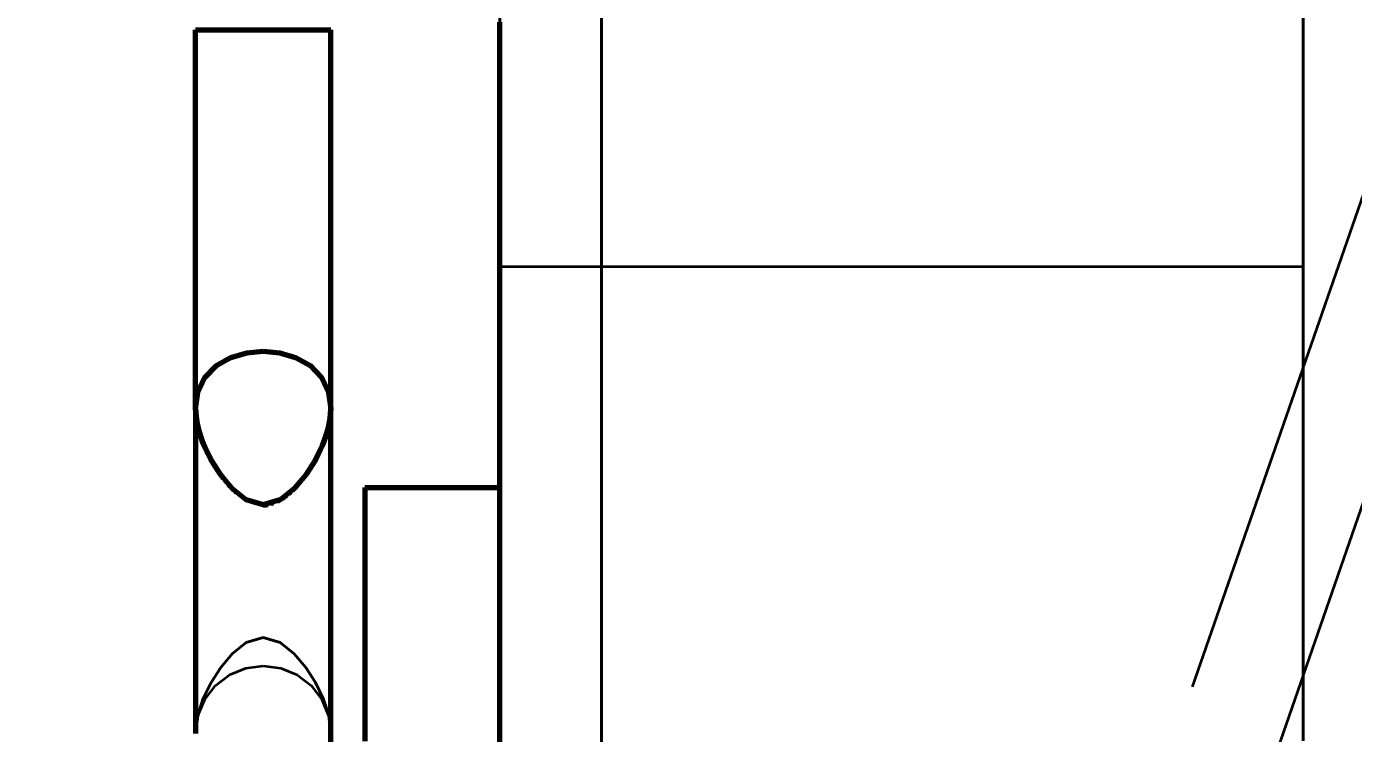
# Model space of a CAD drawing. Header units: millimetres. Extents: x 0 to 2208, y 0 to 420.
# Drawn here: x 66.484 to 70.408, y 160.038 to 162.128 of the extents above; entities that cross this region are included whole.
import ezdxf

# ---------------------------------------------------------------- set-up
doc = ezdxf.new("R2010")
doc.units = ezdxf.units.MM
doc.linetypes.add('IRAM-E-TRAZOS', pattern=[5, 4, -1])
for name, color, linetype, lineweight in [('01-VISIBLE', 7, 'CONTINUOUS', 70), ('02-OCULTA', 4, 'IRAM-E-TRAZOS', 35), ('04-COTA', 3, 'CONTINUOUS', 18)]:
    doc.layers.add(name, color=color, linetype=linetype, lineweight=lineweight)
doc.styles.add('ISO3098', font='isocpeur.ttf')
doc.dimstyles.new('FLAMA-IRAM', dxfattribs={"dimtxt": 3.5, "dimasz": 3.5, "dimexe": 2, "dimexo": 1.5, "dimgap": 1, "dimtad": 1, "dimdec": 1, "dimtxsty": 'ISO3098', "dimblk": 'IRAM_FLECHA', "dimblk1": 'IRAM_FLECHA', "dimblk2": 'IRAM_FLECHA', "dimcen": 2.5, "dimclrd": 256, "dimclre": 256, "dimclrt": 256, "dimazin": 3, "dimtfac": 1, "dimtmove": 0, "dimatfit": 3, "dimlwd": 18, "dimlwe": 18})

# ---------------------------------------------------------------- blocks, each defined once
blk = doc.blocks.new('IRAM_FLECHA')
blk.add_solid([(0, 0), (-1, 0.125), (-1, -0.125)])

msp = doc.modelspace()

# ---------------------------------------------------------------- linework, layer by layer
at = {"layer": '01-VISIBLE'}
for p, q in [((66.9841, 160.9984), (66.9841, 162.1184)), ((67.3841, 160.9984), (67.3841, 162.1184)), ((67.4841, 160.7659), (67.8841, 160.7659)), ((67.3841, 159.7116), (67.3841, 160.0384))]:
    msp.add_line(p, q, dxfattribs=at)
for points in [[(66.9841, 162.1184), (67.0341, 162.1184), (67.0841, 162.1184), (67.1341, 162.1184), (67.1841, 162.1184), (67.2341, 162.1184), (67.2841, 162.1184), (67.3341, 162.1184), (67.3841, 162.1184)], [(67.8841, 159.9659), (67.8841, 160.0409), (67.8841, 160.1159), (67.8841, 160.1909), (67.8841, 160.2659), (67.8841, 160.3409), (67.8841, 160.4159), (67.8841, 160.4909), (67.8841, 160.5659), (67.8841, 160.6409), (67.8841, 160.7159), (67.8841, 160.7909), (67.8841, 160.8659), (67.8841, 160.9409), (67.8841, 161.0159), (67.8841, 161.0909), (67.8841, 161.1659), (67.8841, 161.2409), (67.8841, 161.3159), (67.8841, 161.3909), (67.8841, 161.4659), (67.8841, 161.5409), (67.8841, 161.6159), (67.8841, 161.6909), (67.8841, 161.7659), (67.8841, 161.8409), (67.8841, 161.9159), (67.8841, 161.9909), (67.8841, 162.0659), (67.8841, 162.1409)], [(66.9841, 160.9984), (66.9906, 161.0469), (67.0117, 161.0909), (67.0457, 161.126), (67.0883, 161.1501), (67.1353, 161.1639), (67.1841, 161.1684)], [(67.1841, 161.1684), (67.2328, 161.1639), (67.2798, 161.1501), (67.3224, 161.126), (67.3564, 161.0909), (67.3775, 161.0469), (67.3841, 160.9984)], [(67.3841, 160.9984), (67.3778, 160.9459), (67.3616, 160.8954), (67.3385, 160.8477), (67.3097, 160.8031), (67.2755, 160.7627), (67.2343, 160.7295), (67.1841, 160.7144), (67.1339, 160.7295), (67.0926, 160.7627), (67.0584, 160.8031), (67.0296, 160.8477), (67.0065, 160.8954), (66.9903, 160.9459), (66.9841, 160.9984)], [(66.9841, 160.9984), (66.9853, 160.9755), (66.9888, 160.9528), (66.9943, 160.9305), (67.0014, 160.9086), (67.0099, 160.8873), (67.0196, 160.8665)], [(66.9841, 160.9984), (66.9841, 160.9479), (66.9841, 160.8974), (66.9841, 160.8469), (66.9841, 160.7963), (66.9841, 160.7458), (66.9841, 160.6953), (66.9841, 160.6448), (66.9841, 160.5942), (66.9841, 160.5437), (66.9841, 160.4932), (66.9841, 160.4426), (66.9841, 160.3921), (66.9841, 160.3416), (66.9841, 160.2911), (66.9841, 160.2405), (66.9841, 160.19), (66.9841, 160.1395), (66.9841, 160.089), (66.9841, 160.0384)], [(67.3343, 160.8404), (67.3477, 160.8649), (67.3595, 160.8902), (67.3694, 160.9163), (67.3772, 160.9431), (67.3822, 160.9706), (67.3841, 160.9984)], [(67.3841, 160.0384), (67.3841, 160.089), (67.3841, 160.1395), (67.3841, 160.19), (67.3841, 160.2405), (67.3841, 160.2911), (67.3841, 160.3416), (67.3841, 160.3921), (67.3841, 160.4426), (67.3841, 160.4932), (67.3841, 160.5437), (67.3841, 160.5942), (67.3841, 160.6448), (67.3841, 160.6953), (67.3841, 160.7458), (67.3841, 160.7963), (67.3841, 160.8469), (67.3841, 160.8974), (67.3841, 160.9479), (67.3841, 160.9984)], [(67.3841, 160.0384), (67.3841, 160.089), (67.3841, 160.1395), (67.3841, 160.19), (67.3841, 160.2405), (67.3841, 160.2911), (67.3841, 160.3416), (67.3841, 160.3921), (67.3841, 160.4426), (67.3841, 160.4932), (67.3841, 160.5437), (67.3841, 160.5942), (67.3841, 160.6448), (67.3841, 160.6953), (67.3841, 160.7458), (67.3841, 160.7963), (67.3841, 160.8469), (67.3841, 160.8974), (67.3841, 160.9479), (67.3841, 160.9984)], [(67.0199, 160.8659), (67.0199, 160.8659), (67.0199, 160.8659), (67.0199, 160.8659), (67.0199, 160.8659), (67.0199, 160.8659), (67.0199, 160.8659)], [(67.0262, 160.8539), (67.0269, 160.8526), (67.0276, 160.8514), (67.0283, 160.8501), (67.029, 160.8489), (67.0297, 160.8476), (67.0304, 160.8464)], [(67.0307, 160.8458), (67.0307, 160.8458), (67.0307, 160.8458), (67.0307, 160.8458), (67.0307, 160.8458), (67.0307, 160.8458), (67.0307, 160.8458)], [(67.0387, 160.8323), (67.0402, 160.83), (67.0416, 160.8277), (67.043, 160.8254), (67.0445, 160.8232), (67.046, 160.8209), (67.0475, 160.8187)], [(67.0479, 160.8181), (67.0482, 160.8175), (67.0486, 160.817), (67.049, 160.8164), (67.0494, 160.8159), (67.0497, 160.8153), (67.0501, 160.8148)], [(67.3319, 160.8364), (67.3319, 160.8364), (67.3319, 160.8364), (67.3319, 160.8364), (67.3319, 160.8364), (67.3319, 160.8364), (67.3319, 160.8364)], [(67.0583, 160.8032), (67.0597, 160.8014), (67.061, 160.7996), (67.0623, 160.7978), (67.0637, 160.796), (67.0651, 160.7942), (67.0665, 160.7925)], [(67.0722, 160.7853), (67.0725, 160.785), (67.0728, 160.7846), (67.0731, 160.7842), (67.0734, 160.7839), (67.0737, 160.7835), (67.074, 160.7832)], [(67.081, 160.7751), (67.0818, 160.7741), (67.0827, 160.7731), (67.0836, 160.7722), (67.0845, 160.7712), (67.0854, 160.7703), (67.0862, 160.7693)], [(67.0949, 160.7604), (67.0949, 160.7604), (67.0949, 160.7604), (67.0949, 160.7604), (67.0949, 160.7604), (67.0949, 160.7604), (67.0949, 160.7604)], [(67.095, 160.7603), (67.095, 160.7603), (67.095, 160.7603), (67.095, 160.7603), (67.095, 160.7603), (67.095, 160.7603), (67.095, 160.7603)], [(67.0951, 160.7602), (67.0951, 160.7601), (67.0952, 160.7601), (67.0952, 160.7601), (67.0953, 160.76), (67.0953, 160.76), (67.0954, 160.7599)], [(67.0957, 160.7596), (67.096, 160.7593), (67.0964, 160.7589), (67.0967, 160.7586), (67.097, 160.7583), (67.0974, 160.758), (67.0977, 160.7576)], [(67.1019, 160.7537), (67.1023, 160.7533), (67.1027, 160.753), (67.103, 160.7527), (67.1034, 160.7523), (67.1038, 160.752), (67.1041, 160.7517)], [(67.2381, 160.7318), (67.2395, 160.7327), (67.2408, 160.7336), (67.2421, 160.7345), (67.2435, 160.7354), (67.2448, 160.7363), (67.2461, 160.7372)], [(67.2481, 160.7387), (67.2488, 160.7392), (67.2496, 160.7398), (67.2504, 160.7404), (67.2511, 160.741), (67.2519, 160.7416), (67.2526, 160.7421)], [(67.2591, 160.7474), (67.2595, 160.7477), (67.2599, 160.7481), (67.2603, 160.7484), (67.2607, 160.7488), (67.2611, 160.7491), (67.2615, 160.7495)], [(67.2622, 160.7501), (67.2628, 160.7506), (67.2634, 160.7511), (67.264, 160.7517), (67.2646, 160.7522), (67.2651, 160.7527), (67.2657, 160.7532)], [(67.27, 160.7573), (67.2708, 160.758), (67.2715, 160.7587), (67.2723, 160.7594), (67.273, 160.7602), (67.2738, 160.7609), (67.2745, 160.7616)], [(67.2796, 160.7669), (67.2803, 160.7677), (67.2811, 160.7684), (67.2818, 160.7692), (67.2825, 160.77), (67.2832, 160.7707), (67.2839, 160.7715)], [(67.4841, 160.7659), (67.4841, 160.7159), (67.4841, 160.6659), (67.4841, 160.6159), (67.4841, 160.5659), (67.4841, 160.5159), (67.4841, 160.4659), (67.4841, 160.4159), (67.4841, 160.3659), (67.4841, 160.3159), (67.4841, 160.2659), (67.4841, 160.2159), (67.4841, 160.1659), (67.4841, 160.1159), (67.4841, 160.0659), (67.4841, 160.0159)], [(67.1707, 160.7155), (67.1707, 160.7155), (67.1707, 160.7155), (67.1707, 160.7155), (67.1707, 160.7155), (67.1707, 160.7155), (67.1707, 160.7155)], [(67.1708, 160.7155), (67.1708, 160.7155), (67.1708, 160.7155), (67.1708, 160.7155), (67.1708, 160.7155), (67.1708, 160.7155), (67.1708, 160.7155)], [(67.1709, 160.7154), (67.1709, 160.7154), (67.1709, 160.7154), (67.1709, 160.7154), (67.1709, 160.7154), (67.1709, 160.7154), (67.1709, 160.7154)], [(67.171, 160.7154), (67.171, 160.7154), (67.171, 160.7154), (67.171, 160.7154), (67.171, 160.7154), (67.171, 160.7154), (67.171, 160.7154)], [(67.1712, 160.7154), (67.1712, 160.7154), (67.1712, 160.7154), (67.1712, 160.7154), (67.1712, 160.7154), (67.1712, 160.7154), (67.1712, 160.7154)], [(67.1713, 160.7154), (67.1713, 160.7154), (67.1713, 160.7154), (67.1713, 160.7154), (67.1713, 160.7154), (67.1713, 160.7154), (67.1713, 160.7154)], [(67.1714, 160.7154), (67.1714, 160.7154), (67.1714, 160.7154), (67.1714, 160.7154), (67.1714, 160.7154), (67.1714, 160.7154), (67.1714, 160.7154)], [(67.1715, 160.7154), (67.1715, 160.7154), (67.1715, 160.7154), (67.1715, 160.7154), (67.1715, 160.7154), (67.1715, 160.7154), (67.1715, 160.7154)], [(67.1716, 160.7154), (67.1716, 160.7154), (67.1716, 160.7154), (67.1716, 160.7154), (67.1716, 160.7154), (67.1716, 160.7154), (67.1716, 160.7154)], [(67.1717, 160.7153), (67.1717, 160.7153), (67.1717, 160.7153), (67.1717, 160.7153), (67.1717, 160.7153), (67.1717, 160.7153), (67.1717, 160.7153)], [(67.1842, 160.7144), (67.1842, 160.7144), (67.1843, 160.7144), (67.1843, 160.7144), (67.1844, 160.7144), (67.1844, 160.7144), (67.1845, 160.7144)], [(67.1845, 160.7144), (67.1853, 160.7144), (67.1862, 160.7144), (67.187, 160.7144), (67.1879, 160.7145), (67.1887, 160.7145), (67.1895, 160.7146)], [(67.1898, 160.7146), (67.1912, 160.7147), (67.1927, 160.7148), (67.1941, 160.715), (67.1955, 160.7152), (67.1969, 160.7154), (67.1984, 160.7156)], [(67.2066, 160.7175), (67.2066, 160.7175), (67.2066, 160.7175), (67.2066, 160.7175), (67.2066, 160.7175), (67.2066, 160.7175), (67.2066, 160.7175)], [(67.2067, 160.7175), (67.2067, 160.7175), (67.2067, 160.7175), (67.2067, 160.7175), (67.2067, 160.7175), (67.2067, 160.7175), (67.2067, 160.7175)], [(67.2069, 160.7176), (67.2069, 160.7176), (67.2069, 160.7176), (67.2069, 160.7176), (67.2069, 160.7176), (67.2069, 160.7176), (67.2069, 160.7176)], [(67.207, 160.7176), (67.207, 160.7176), (67.207, 160.7176), (67.207, 160.7176), (67.207, 160.7176), (67.207, 160.7176), (67.207, 160.7176)], [(67.2071, 160.7176), (67.2071, 160.7176), (67.2071, 160.7176), (67.2071, 160.7176), (67.2071, 160.7176), (67.2071, 160.7176), (67.2071, 160.7176)], [(67.2073, 160.7177), (67.2073, 160.7177), (67.2073, 160.7177), (67.2073, 160.7177), (67.2073, 160.7177), (67.2073, 160.7177), (67.2073, 160.7177)], [(67.2074, 160.7177), (67.2074, 160.7177), (67.2074, 160.7177), (67.2074, 160.7177), (67.2074, 160.7177), (67.2074, 160.7177), (67.2074, 160.7177)], [(67.2075, 160.7178), (67.2075, 160.7178), (67.2075, 160.7178), (67.2075, 160.7178), (67.2075, 160.7178), (67.2075, 160.7178), (67.2075, 160.7178)], [(67.2077, 160.7178), (67.2077, 160.7178), (67.2077, 160.7178), (67.2077, 160.7178), (67.2077, 160.7178), (67.2077, 160.7178), (67.2077, 160.7178)], [(67.2078, 160.7178), (67.2078, 160.7178), (67.2078, 160.7178), (67.2078, 160.7178), (67.2078, 160.7178), (67.2078, 160.7178), (67.2078, 160.7178)], [(67.2079, 160.7179), (67.2079, 160.7179), (67.2079, 160.7179), (67.2079, 160.7179), (67.2079, 160.7179), (67.2079, 160.7179), (67.2079, 160.7179)], [(67.2081, 160.7179), (67.2081, 160.7179), (67.2081, 160.7179), (67.2081, 160.7179), (67.2081, 160.7179), (67.2081, 160.7179), (67.2081, 160.7179)], [(67.2082, 160.7179), (67.2082, 160.7179), (67.2082, 160.7179), (67.2082, 160.7179), (67.2082, 160.7179), (67.2082, 160.7179), (67.2082, 160.7179)], [(67.2083, 160.718), (67.2083, 160.718), (67.2083, 160.718), (67.2083, 160.718), (67.2083, 160.718), (67.2083, 160.718), (67.2083, 160.718)], [(67.2085, 160.718), (67.2085, 160.718), (67.2085, 160.718), (67.2085, 160.718), (67.2085, 160.718), (67.2085, 160.718), (67.2085, 160.718)], [(67.2086, 160.7181), (67.2086, 160.7181), (67.2086, 160.7181), (67.2086, 160.7181), (67.2086, 160.7181), (67.2086, 160.7181), (67.2086, 160.7181)], [(67.2087, 160.7181), (67.2087, 160.7181), (67.2087, 160.7181), (67.2087, 160.7181), (67.2087, 160.7181), (67.2087, 160.7181), (67.2087, 160.7181)], [(67.2089, 160.7181), (67.2089, 160.7181), (67.2089, 160.7181), (67.2089, 160.7181), (67.2089, 160.7181), (67.2089, 160.7181), (67.2089, 160.7181)], [(67.209, 160.7182), (67.209, 160.7182), (67.209, 160.7182), (67.209, 160.7182), (67.209, 160.7182), (67.209, 160.7182), (67.209, 160.7182)], [(67.2091, 160.7182), (67.2092, 160.7182), (67.2092, 160.7183), (67.2093, 160.7183), (67.2093, 160.7183), (67.2094, 160.7183), (67.2094, 160.7183)], [(67.2272, 160.7256), (67.2272, 160.7256), (67.2272, 160.7256), (67.2272, 160.7256), (67.2272, 160.7256), (67.2272, 160.7256), (67.2272, 160.7256)], [(67.2273, 160.7257), (67.2273, 160.7257), (67.2273, 160.7257), (67.2273, 160.7257), (67.2273, 160.7257), (67.2273, 160.7257), (67.2273, 160.7257)], [(67.2274, 160.7257), (67.2274, 160.7257), (67.2274, 160.7257), (67.2274, 160.7257), (67.2274, 160.7257), (67.2274, 160.7257), (67.2274, 160.7257)], [(67.2275, 160.7258), (67.2275, 160.7258), (67.2275, 160.7258), (67.2275, 160.7258), (67.2275, 160.7258), (67.2275, 160.7258), (67.2275, 160.7258)], [(67.2277, 160.7258), (67.2277, 160.7258), (67.2277, 160.7258), (67.2277, 160.7258), (67.2277, 160.7258), (67.2277, 160.7258), (67.2277, 160.7258)], [(67.2278, 160.7259), (67.2278, 160.7259), (67.2278, 160.7259), (67.2278, 160.7259), (67.2278, 160.7259), (67.2278, 160.7259), (67.2278, 160.7259)], [(67.2279, 160.726), (67.2279, 160.726), (67.2279, 160.726), (67.2279, 160.726), (67.2279, 160.726), (67.2279, 160.726), (67.2279, 160.726)], [(67.228, 160.726), (67.228, 160.726), (67.228, 160.726), (67.228, 160.726), (67.228, 160.726), (67.228, 160.726), (67.228, 160.726)], [(67.2281, 160.7261), (67.2281, 160.7261), (67.2281, 160.7261), (67.2281, 160.7261), (67.2281, 160.7261), (67.2281, 160.7261), (67.2281, 160.7261)], [(67.2283, 160.7262), (67.2283, 160.7262), (67.2283, 160.7262), (67.2283, 160.7262), (67.2283, 160.7262), (67.2283, 160.7262), (67.2283, 160.7262)], [(67.2284, 160.7262), (67.2284, 160.7262), (67.2284, 160.7262), (67.2284, 160.7262), (67.2284, 160.7262), (67.2284, 160.7262), (67.2284, 160.7262)], [(67.2285, 160.7263), (67.2285, 160.7263), (67.2285, 160.7263), (67.2285, 160.7263), (67.2285, 160.7263), (67.2285, 160.7263), (67.2285, 160.7263)], [(67.2286, 160.7263), (67.2286, 160.7263), (67.2286, 160.7263), (67.2286, 160.7263), (67.2286, 160.7263), (67.2286, 160.7263), (67.2286, 160.7263)], [(67.2287, 160.7264), (67.2287, 160.7264), (67.2287, 160.7264), (67.2287, 160.7264), (67.2287, 160.7264), (67.2287, 160.7264), (67.2287, 160.7264)], [(67.2288, 160.7265), (67.2289, 160.7265), (67.2289, 160.7265), (67.229, 160.7265), (67.229, 160.7265), (67.229, 160.7266), (67.2291, 160.7266)], [(67.2376, 160.7315), (67.2376, 160.7315), (67.2376, 160.7315), (67.2376, 160.7315), (67.2376, 160.7315), (67.2376, 160.7315), (67.2376, 160.7315)], [(67.2377, 160.7316), (67.2377, 160.7316), (67.2377, 160.7316), (67.2377, 160.7316), (67.2377, 160.7316), (67.2377, 160.7316), (67.2377, 160.7316)], [(67.2378, 160.7317), (67.2378, 160.7317), (67.2379, 160.7317), (67.2379, 160.7317), (67.238, 160.7318), (67.238, 160.7318), (67.238, 160.7318)], [(66.9841, 160.0384), (66.9841, 160.0385), (66.9841, 160.0385), (66.9841, 160.0385), (66.9841, 160.0385), (66.9841, 160.0385), (66.9841, 160.0385)], [(67.3841, 160.0385), (67.3841, 160.0385), (67.3841, 160.0385), (67.3841, 160.0385), (67.3841, 160.0385), (67.3841, 160.0385), (67.3841, 160.0384)]]:
    msp.add_lwpolyline(points, dxfattribs=at)
at = {"layer": '02-OCULTA'}
for p, q in [((73.7617, 170.2942), (67.1883, 151.3703)), ((72.8841, 168.6783), (67.8841, 154.2838)), ((70.2591, 161.4184), (67.8841, 161.4184)), ((66.9841, 160.0384), (66.9841, 160.9984)), ((67.3841, 160.0384), (67.3841, 160.9984))]:
    msp.add_line(p, q, dxfattribs=at)
for points in [[(67.8841, 160.0079), (67.8841, 160.0619), (67.8841, 160.1159), (67.8841, 160.1699), (67.8841, 160.2239), (67.8841, 160.2779), (67.8841, 160.3319), (67.8841, 160.3859), (67.8841, 160.4399), (67.8841, 160.4939), (67.8841, 160.5479), (67.8841, 160.6019), (67.8841, 160.6559), (67.8841, 160.7099), (67.8841, 160.7639), (67.8841, 160.8179), (67.8841, 160.8719), (67.8841, 160.9259), (67.8841, 160.9799), (67.8841, 161.0339), (67.8841, 161.0879), (67.8841, 161.1419), (67.8841, 161.1959), (67.8841, 161.2499), (67.8841, 161.3039), (67.8841, 161.3579), (67.8841, 161.4119), (67.8841, 161.4659), (67.8841, 161.5199), (67.8841, 161.5739), (67.8841, 161.6279), (67.8841, 161.6819), (67.8841, 161.7359), (67.8841, 161.7899), (67.8841, 161.8439), (67.8841, 161.8979), (67.8841, 161.9519), (67.8841, 162.0059), (67.8841, 162.0599), (67.8841, 162.1139), (67.8841, 162.1679)], [(67.8841, 162.1679), (67.8841, 162.1139), (67.8841, 162.0599), (67.8841, 162.0059), (67.8841, 161.9519), (67.8841, 161.8979), (67.8841, 161.8439), (67.8841, 161.7899), (67.8841, 161.7359), (67.8841, 161.6819), (67.8841, 161.6279), (67.8841, 161.5739), (67.8841, 161.5199), (67.8841, 161.4659), (67.8841, 161.4119), (67.8841, 161.3579), (67.8841, 161.3039), (67.8841, 161.2499), (67.8841, 161.1959), (67.8841, 161.1419), (67.8841, 161.0879), (67.8841, 161.0339), (67.8841, 160.9799), (67.8841, 160.9259), (67.8841, 160.8719), (67.8841, 160.8179), (67.8841, 160.7639), (67.8841, 160.7099), (67.8841, 160.6559), (67.8841, 160.6019), (67.8841, 160.5479), (67.8841, 160.4939), (67.8841, 160.4399), (67.8841, 160.3859), (67.8841, 160.3319), (67.8841, 160.2779), (67.8841, 160.2239), (67.8841, 160.1699), (67.8841, 160.1159), (67.8841, 160.0619), (67.8841, 160.0079)], [(68.1841, 160.0079), (68.1841, 160.0619), (68.1841, 160.1159), (68.1841, 160.1699), (68.1841, 160.2239), (68.1841, 160.2779), (68.1841, 160.3319), (68.1841, 160.3859), (68.1841, 160.4399), (68.1841, 160.4939), (68.1841, 160.5479), (68.1841, 160.6019), (68.1841, 160.6559), (68.1841, 160.7099), (68.1841, 160.7639), (68.1841, 160.8179), (68.1841, 160.8719), (68.1841, 160.9259), (68.1841, 160.9799), (68.1841, 161.0339), (68.1841, 161.0879), (68.1841, 161.1419), (68.1841, 161.1959), (68.1841, 161.2499), (68.1841, 161.3039), (68.1841, 161.3579), (68.1841, 161.4119), (68.1841, 161.4659), (68.1841, 161.5199), (68.1841, 161.5739), (68.1841, 161.6279), (68.1841, 161.6819), (68.1841, 161.7359), (68.1841, 161.7899), (68.1841, 161.8439), (68.1841, 161.8979), (68.1841, 161.9519), (68.1841, 162.0059), (68.1841, 162.0599), (68.1841, 162.1139), (68.1841, 162.1679)], [(68.1841, 162.1679), (68.1841, 162.1139), (68.1841, 162.0599), (68.1841, 162.0059), (68.1841, 161.9519), (68.1841, 161.8979), (68.1841, 161.8439), (68.1841, 161.7899), (68.1841, 161.7359), (68.1841, 161.6819), (68.1841, 161.6279), (68.1841, 161.5739), (68.1841, 161.5199), (68.1841, 161.4659), (68.1841, 161.4119), (68.1841, 161.3579), (68.1841, 161.3039), (68.1841, 161.2499), (68.1841, 161.1959), (68.1841, 161.1419), (68.1841, 161.0879), (68.1841, 161.0339), (68.1841, 160.9799), (68.1841, 160.9259), (68.1841, 160.8719), (68.1841, 160.8179), (68.1841, 160.7639), (68.1841, 160.7099), (68.1841, 160.6559), (68.1841, 160.6019), (68.1841, 160.5479), (68.1841, 160.4939), (68.1841, 160.4399), (68.1841, 160.3859), (68.1841, 160.3319), (68.1841, 160.2779), (68.1841, 160.2239), (68.1841, 160.1699), (68.1841, 160.1159), (68.1841, 160.0619), (68.1841, 160.0079)], [(68.1841, 160.0379), (68.1841, 160.0909), (68.1841, 160.1439), (68.1841, 160.1969), (68.1841, 160.2499), (68.1841, 160.3029), (68.1841, 160.3559), (68.1841, 160.4089), (68.1841, 160.4619), (68.1841, 160.5149), (68.1841, 160.5679), (68.1841, 160.6209), (68.1841, 160.6739), (68.1841, 160.7269), (68.1841, 160.7799), (68.1841, 160.8329), (68.1841, 160.8859), (68.1841, 160.9389), (68.1841, 160.9919), (68.1841, 161.0449), (68.1841, 161.0979), (68.1841, 161.1509), (68.1841, 161.2039), (68.1841, 161.2569), (68.1841, 161.3099), (68.1841, 161.3629), (68.1841, 161.4159), (68.1841, 161.4689), (68.1841, 161.5219), (68.1841, 161.5749), (68.1841, 161.6279), (68.1841, 161.6809), (68.1841, 161.7339), (68.1841, 161.7869), (68.1841, 161.8399), (68.1841, 161.8929), (68.1841, 161.9459), (68.1841, 161.9989), (68.1841, 162.0519), (68.1841, 162.1049), (68.1841, 162.1579)], [(68.1841, 162.1579), (68.1841, 162.1049), (68.1841, 162.0519), (68.1841, 161.9989), (68.1841, 161.9459), (68.1841, 161.8929), (68.1841, 161.8399), (68.1841, 161.7869), (68.1841, 161.7339), (68.1841, 161.6809), (68.1841, 161.6279), (68.1841, 161.5749), (68.1841, 161.5219), (68.1841, 161.4689), (68.1841, 161.4159), (68.1841, 161.3629), (68.1841, 161.3099), (68.1841, 161.2569), (68.1841, 161.2039), (68.1841, 161.1509), (68.1841, 161.0979), (68.1841, 161.0449), (68.1841, 160.9919), (68.1841, 160.9389), (68.1841, 160.8859), (68.1841, 160.8329), (68.1841, 160.7799), (68.1841, 160.7269), (68.1841, 160.6739), (68.1841, 160.6209), (68.1841, 160.5679), (68.1841, 160.5149), (68.1841, 160.4619), (68.1841, 160.4089), (68.1841, 160.3559), (68.1841, 160.3029), (68.1841, 160.2499), (68.1841, 160.1969), (68.1841, 160.1439), (68.1841, 160.0909), (68.1841, 160.0379)], [(70.2591, 160.0379), (70.2591, 160.0909), (70.2591, 160.1439), (70.2591, 160.1969), (70.2591, 160.2499), (70.2591, 160.3029), (70.2591, 160.3559), (70.2591, 160.4089), (70.2591, 160.4619), (70.2591, 160.5149), (70.2591, 160.5679), (70.2591, 160.6209), (70.2591, 160.6739), (70.2591, 160.7269), (70.2591, 160.7799), (70.2591, 160.8329), (70.2591, 160.8859), (70.2591, 160.9389), (70.2591, 160.9919), (70.2591, 161.0449), (70.2591, 161.0979), (70.2591, 161.1509), (70.2591, 161.2039), (70.2591, 161.2569), (70.2591, 161.3099), (70.2591, 161.3629), (70.2591, 161.4159), (70.2591, 161.4689), (70.2591, 161.5219), (70.2591, 161.5749), (70.2591, 161.6279), (70.2591, 161.6809), (70.2591, 161.7339), (70.2591, 161.7869), (70.2591, 161.8399), (70.2591, 161.8929), (70.2591, 161.9459), (70.2591, 161.9989), (70.2591, 162.0519), (70.2591, 162.1049), (70.2591, 162.1579)], [(70.2591, 162.1579), (70.2591, 162.1049), (70.2591, 162.0519), (70.2591, 161.9989), (70.2591, 161.9459), (70.2591, 161.8929), (70.2591, 161.8399), (70.2591, 161.7869), (70.2591, 161.7339), (70.2591, 161.6809), (70.2591, 161.6279), (70.2591, 161.5749), (70.2591, 161.5219), (70.2591, 161.4689), (70.2591, 161.4159), (70.2591, 161.3629), (70.2591, 161.3099), (70.2591, 161.2569), (70.2591, 161.2039), (70.2591, 161.1509), (70.2591, 161.0979), (70.2591, 161.0449), (70.2591, 160.9919), (70.2591, 160.9389), (70.2591, 160.8859), (70.2591, 160.8329), (70.2591, 160.7799), (70.2591, 160.7269), (70.2591, 160.6739), (70.2591, 160.6209), (70.2591, 160.5679), (70.2591, 160.5149), (70.2591, 160.4619), (70.2591, 160.4089), (70.2591, 160.3559), (70.2591, 160.3029), (70.2591, 160.2499), (70.2591, 160.1969), (70.2591, 160.1439), (70.2591, 160.0909), (70.2591, 160.0379)], [(67.3841, 162.1184), (67.3341, 162.1184), (67.2841, 162.1184), (67.2341, 162.1184), (67.1841, 162.1184), (67.1341, 162.1184), (67.0841, 162.1184), (67.0341, 162.1184), (66.9841, 162.1184)], [(67.8841, 162.1409), (67.8841, 162.0659), (67.8841, 161.9909), (67.8841, 161.9159), (67.8841, 161.8409), (67.8841, 161.7659), (67.8841, 161.6909), (67.8841, 161.6159), (67.8841, 161.5409), (67.8841, 161.4659), (67.8841, 161.3909), (67.8841, 161.3159), (67.8841, 161.2409), (67.8841, 161.1659), (67.8841, 161.0909), (67.8841, 161.0159), (67.8841, 160.9409), (67.8841, 160.8659), (67.8841, 160.7909), (67.8841, 160.7159), (67.8841, 160.6409), (67.8841, 160.5659), (67.8841, 160.4909), (67.8841, 160.4159), (67.8841, 160.3409), (67.8841, 160.2659), (67.8841, 160.1909), (67.8841, 160.1159), (67.8841, 160.0409), (67.8841, 159.9659)], [(67.8841, 160.0171), (67.8841, 160.0672), (67.8841, 160.1172), (67.8841, 160.1673), (67.8841, 160.2173), (67.8841, 160.2674), (67.8841, 160.3174), (67.8841, 160.3674), (67.8841, 160.4175), (67.8841, 160.4675), (67.8841, 160.5176), (67.8841, 160.5676), (67.8841, 160.6177), (67.8841, 160.6677), (67.8841, 160.7178), (67.8841, 160.7678), (67.8841, 160.8179), (67.8841, 160.8679), (67.8841, 160.918), (67.8841, 160.968), (67.8841, 161.0181), (67.8841, 161.0681), (67.8841, 161.1182), (67.8841, 161.1682), (67.8841, 161.2182), (67.8841, 161.2683), (67.8841, 161.3183), (67.8841, 161.3684), (67.8841, 161.4184)], [(67.8841, 161.4184), (67.8841, 161.3684), (67.8841, 161.3183), (67.8841, 161.2683), (67.8841, 161.2182), (67.8841, 161.1682), (67.8841, 161.1182), (67.8841, 161.0681), (67.8841, 161.0181), (67.8841, 160.968), (67.8841, 160.918), (67.8841, 160.8679), (67.8841, 160.8179), (67.8841, 160.7678), (67.8841, 160.7178), (67.8841, 160.6677), (67.8841, 160.6177), (67.8841, 160.5676), (67.8841, 160.5176), (67.8841, 160.4675), (67.8841, 160.4175), (67.8841, 160.3674), (67.8841, 160.3174), (67.8841, 160.2674), (67.8841, 160.2173), (67.8841, 160.1673), (67.8841, 160.1172), (67.8841, 160.0672), (67.8841, 160.0171)], [(70.2591, 160.0171), (70.2591, 160.0672), (70.2591, 160.1172), (70.2591, 160.1673), (70.2591, 160.2173), (70.2591, 160.2674), (70.2591, 160.3174), (70.2591, 160.3674), (70.2591, 160.4175), (70.2591, 160.4675), (70.2591, 160.5176), (70.2591, 160.5676), (70.2591, 160.6177), (70.2591, 160.6677), (70.2591, 160.7178), (70.2591, 160.7678), (70.2591, 160.8179), (70.2591, 160.8679), (70.2591, 160.918), (70.2591, 160.968), (70.2591, 161.0181), (70.2591, 161.0681), (70.2591, 161.1182), (70.2591, 161.1682), (70.2591, 161.2182), (70.2591, 161.2683), (70.2591, 161.3183), (70.2591, 161.3684), (70.2591, 161.4184)], [(70.2591, 161.4184), (70.2591, 161.3684), (70.2591, 161.3183), (70.2591, 161.2683), (70.2591, 161.2182), (70.2591, 161.1682), (70.2591, 161.1182), (70.2591, 161.0681), (70.2591, 161.0181), (70.2591, 160.968), (70.2591, 160.918), (70.2591, 160.8679), (70.2591, 160.8179), (70.2591, 160.7678), (70.2591, 160.7178), (70.2591, 160.6677), (70.2591, 160.6177), (70.2591, 160.5676), (70.2591, 160.5176), (70.2591, 160.4675), (70.2591, 160.4175), (70.2591, 160.3674), (70.2591, 160.3174), (70.2591, 160.2674), (70.2591, 160.2173), (70.2591, 160.1673), (70.2591, 160.1172), (70.2591, 160.0672), (70.2591, 160.0171)], [(67.1841, 161.1684), (67.1353, 161.1639), (67.0883, 161.1501), (67.0457, 161.126), (67.0117, 161.0909), (66.9906, 161.0469), (66.9841, 160.9984)], [(67.1841, 161.1684), (67.2328, 161.1639), (67.2798, 161.1501), (67.3224, 161.126), (67.3564, 161.0909), (67.3775, 161.0469), (67.3841, 160.9984)], [(66.9841, 160.9984), (66.9841, 160.9479), (66.9841, 160.8974), (66.9841, 160.8469), (66.9841, 160.7963), (66.9841, 160.7458), (66.9841, 160.6953), (66.9841, 160.6448), (66.9841, 160.5942), (66.9841, 160.5437), (66.9841, 160.4932), (66.9841, 160.4426), (66.9841, 160.3921), (66.9841, 160.3416), (66.9841, 160.2911), (66.9841, 160.2405), (66.9841, 160.19), (66.9841, 160.1395), (66.9841, 160.089), (66.9841, 160.0384)], [(67.0196, 160.8665), (67.0197, 160.8664), (67.0197, 160.8663), (67.0198, 160.8662), (67.0198, 160.8661), (67.0198, 160.866), (67.0199, 160.8659)], [(67.0199, 160.8659), (67.0209, 160.8639), (67.0219, 160.8619), (67.023, 160.8599), (67.024, 160.8579), (67.0251, 160.8559), (67.0262, 160.8539)], [(67.0304, 160.8464), (67.0304, 160.8463), (67.0305, 160.8462), (67.0305, 160.8461), (67.0306, 160.846), (67.0306, 160.8459), (67.0307, 160.8458)], [(67.0307, 160.8458), (67.032, 160.8435), (67.0333, 160.8413), (67.0347, 160.839), (67.036, 160.8368), (67.0374, 160.8345), (67.0387, 160.8323)], [(67.0475, 160.8187), (67.0475, 160.8186), (67.0476, 160.8185), (67.0477, 160.8184), (67.0477, 160.8183), (67.0478, 160.8182), (67.0479, 160.8181)], [(67.0501, 160.8148), (67.0515, 160.8128), (67.0528, 160.8109), (67.0542, 160.809), (67.0555, 160.807), (67.0569, 160.8051), (67.0583, 160.8032)], [(67.2839, 160.7715), (67.2928, 160.7816), (67.3013, 160.792), (67.3095, 160.8028), (67.3173, 160.8137), (67.3248, 160.825), (67.3319, 160.8364)], [(67.3319, 160.8364), (67.3323, 160.8371), (67.3327, 160.8377), (67.3331, 160.8384), (67.3335, 160.8391), (67.3339, 160.8397), (67.3343, 160.8404)], [(67.0665, 160.7925), (67.0674, 160.7913), (67.0684, 160.7901), (67.0693, 160.7889), (67.0703, 160.7877), (67.0713, 160.7865), (67.0722, 160.7853)], [(67.074, 160.7832), (67.0752, 160.7818), (67.0763, 160.7805), (67.0775, 160.7791), (67.0786, 160.7778), (67.0798, 160.7764), (67.081, 160.7751)], [(67.0862, 160.7693), (67.0877, 160.7678), (67.0891, 160.7663), (67.0905, 160.7648), (67.092, 160.7633), (67.0935, 160.7618), (67.0949, 160.7604)], [(67.0949, 160.7604), (67.0949, 160.7603), (67.095, 160.7603), (67.095, 160.7603), (67.095, 160.7603), (67.095, 160.7603), (67.095, 160.7603)], [(67.095, 160.7603), (67.095, 160.7603), (67.095, 160.7602), (67.0951, 160.7602), (67.0951, 160.7602), (67.0951, 160.7602), (67.0951, 160.7602)], [(67.0954, 160.7599), (67.0954, 160.7599), (67.0955, 160.7598), (67.0955, 160.7598), (67.0956, 160.7597), (67.0956, 160.7596), (67.0957, 160.7596)], [(67.0977, 160.7576), (67.0984, 160.757), (67.0991, 160.7563), (67.0998, 160.7556), (67.1005, 160.755), (67.1012, 160.7543), (67.1019, 160.7537)], [(67.1041, 160.7517), (67.1139, 160.7434), (67.1241, 160.7357), (67.1349, 160.7289), (67.1463, 160.723), (67.1583, 160.7184), (67.1707, 160.7155)], [(67.2461, 160.7372), (67.2464, 160.7375), (67.2468, 160.7377), (67.2471, 160.7379), (67.2474, 160.7382), (67.2477, 160.7384), (67.2481, 160.7387)], [(67.2526, 160.7421), (67.2537, 160.743), (67.2548, 160.7439), (67.2559, 160.7447), (67.2569, 160.7456), (67.258, 160.7465), (67.2591, 160.7474)], [(67.2615, 160.7495), (67.2616, 160.7496), (67.2618, 160.7497), (67.2619, 160.7498), (67.262, 160.7499), (67.2621, 160.75), (67.2622, 160.7501)], [(67.2657, 160.7532), (67.2664, 160.7539), (67.2672, 160.7546), (67.2679, 160.7552), (67.2686, 160.7559), (67.2693, 160.7566), (67.27, 160.7573)], [(67.2745, 160.7616), (67.2754, 160.7625), (67.2762, 160.7634), (67.2771, 160.7643), (67.2779, 160.7651), (67.2788, 160.766), (67.2796, 160.7669)], [(67.4841, 160.0159), (67.4841, 160.0659), (67.4841, 160.1159), (67.4841, 160.1659), (67.4841, 160.2159), (67.4841, 160.2659), (67.4841, 160.3159), (67.4841, 160.3659), (67.4841, 160.4159), (67.4841, 160.4659), (67.4841, 160.5159), (67.4841, 160.5659), (67.4841, 160.6159), (67.4841, 160.6659), (67.4841, 160.7159), (67.4841, 160.7659)], [(67.8841, 160.7659), (67.8841, 160.7159), (67.8841, 160.6659), (67.8841, 160.6159), (67.8841, 160.5659), (67.8841, 160.5159), (67.8841, 160.4659), (67.8841, 160.4159), (67.8841, 160.3659), (67.8841, 160.3159), (67.8841, 160.2659), (67.8841, 160.2159), (67.8841, 160.1659), (67.8841, 160.1159), (67.8841, 160.0659), (67.8841, 160.0159)], [(67.8841, 160.0159), (67.8841, 160.0659), (67.8841, 160.1159), (67.8841, 160.1659), (67.8841, 160.2159), (67.8841, 160.2659), (67.8841, 160.3159), (67.8841, 160.3659), (67.8841, 160.4159), (67.8841, 160.4659), (67.8841, 160.5159), (67.8841, 160.5659), (67.8841, 160.6159), (67.8841, 160.6659), (67.8841, 160.7159), (67.8841, 160.7659)], [(67.1707, 160.7155), (67.1708, 160.7155), (67.1708, 160.7155), (67.1708, 160.7155), (67.1708, 160.7155), (67.1708, 160.7155), (67.1708, 160.7155)], [(67.1708, 160.7155), (67.1709, 160.7155), (67.1709, 160.7155), (67.1709, 160.7155), (67.1709, 160.7155), (67.1709, 160.7155), (67.1709, 160.7154)], [(67.1709, 160.7154), (67.171, 160.7154), (67.171, 160.7154), (67.171, 160.7154), (67.171, 160.7154), (67.171, 160.7154), (67.171, 160.7154)], [(67.171, 160.7154), (67.1711, 160.7154), (67.1711, 160.7154), (67.1711, 160.7154), (67.1711, 160.7154), (67.1711, 160.7154), (67.1712, 160.7154)], [(67.1712, 160.7154), (67.1712, 160.7154), (67.1712, 160.7154), (67.1712, 160.7154), (67.1712, 160.7154), (67.1712, 160.7154), (67.1713, 160.7154)], [(67.1713, 160.7154), (67.1713, 160.7154), (67.1713, 160.7154), (67.1713, 160.7154), (67.1713, 160.7154), (67.1713, 160.7154), (67.1714, 160.7154)], [(67.1714, 160.7154), (67.1714, 160.7154), (67.1714, 160.7154), (67.1714, 160.7154), (67.1714, 160.7154), (67.1714, 160.7154), (67.1715, 160.7154)], [(67.1715, 160.7154), (67.1715, 160.7154), (67.1715, 160.7154), (67.1715, 160.7154), (67.1715, 160.7154), (67.1716, 160.7154), (67.1716, 160.7154)], [(67.1716, 160.7154), (67.1716, 160.7153), (67.1716, 160.7153), (67.1716, 160.7153), (67.1716, 160.7153), (67.1717, 160.7153), (67.1717, 160.7153)], [(67.1717, 160.7153), (67.1737, 160.715), (67.1758, 160.7148), (67.1779, 160.7146), (67.18, 160.7145), (67.1821, 160.7144), (67.1842, 160.7144)], [(67.1845, 160.7144), (67.1845, 160.7144), (67.1845, 160.7144), (67.1845, 160.7144), (67.1845, 160.7144), (67.1845, 160.7144), (67.1845, 160.7144)], [(67.1895, 160.7146), (67.1896, 160.7146), (67.1896, 160.7146), (67.1897, 160.7146), (67.1897, 160.7146), (67.1897, 160.7146), (67.1898, 160.7146)], [(67.1984, 160.7156), (67.1997, 160.7159), (67.2011, 160.7162), (67.2025, 160.7165), (67.2039, 160.7168), (67.2052, 160.7171), (67.2066, 160.7175)], [(67.2066, 160.7175), (67.2066, 160.7175), (67.2066, 160.7175), (67.2066, 160.7175), (67.2067, 160.7175), (67.2067, 160.7175), (67.2067, 160.7175)], [(67.2067, 160.7175), (67.2067, 160.7175), (67.2068, 160.7175), (67.2068, 160.7175), (67.2068, 160.7175), (67.2068, 160.7176), (67.2069, 160.7176)], [(67.2069, 160.7176), (67.2069, 160.7176), (67.2069, 160.7176), (67.2069, 160.7176), (67.2069, 160.7176), (67.207, 160.7176), (67.207, 160.7176)], [(67.207, 160.7176), (67.207, 160.7176), (67.207, 160.7176), (67.2071, 160.7176), (67.2071, 160.7176), (67.2071, 160.7176), (67.2071, 160.7176)], [(67.2071, 160.7176), (67.2071, 160.7176), (67.2072, 160.7176), (67.2072, 160.7177), (67.2072, 160.7177), (67.2072, 160.7177), (67.2073, 160.7177)], [(67.2073, 160.7177), (67.2073, 160.7177), (67.2073, 160.7177), (67.2073, 160.7177), (67.2073, 160.7177), (67.2074, 160.7177), (67.2074, 160.7177)], [(67.2074, 160.7177), (67.2074, 160.7177), (67.2074, 160.7177), (67.2075, 160.7177), (67.2075, 160.7177), (67.2075, 160.7177), (67.2075, 160.7178)], [(67.2075, 160.7178), (67.2076, 160.7178), (67.2076, 160.7178), (67.2076, 160.7178), (67.2076, 160.7178), (67.2076, 160.7178), (67.2077, 160.7178)], [(67.2077, 160.7178), (67.2077, 160.7178), (67.2077, 160.7178), (67.2077, 160.7178), (67.2078, 160.7178), (67.2078, 160.7178), (67.2078, 160.7178)], [(67.2078, 160.7178), (67.2078, 160.7178), (67.2078, 160.7178), (67.2079, 160.7178), (67.2079, 160.7179), (67.2079, 160.7179), (67.2079, 160.7179)], [(67.2079, 160.7179), (67.208, 160.7179), (67.208, 160.7179), (67.208, 160.7179), (67.208, 160.7179), (67.208, 160.7179), (67.2081, 160.7179)], [(67.2081, 160.7179), (67.2081, 160.7179), (67.2081, 160.7179), (67.2081, 160.7179), (67.2082, 160.7179), (67.2082, 160.7179), (67.2082, 160.7179)], [(67.2082, 160.7179), (67.2082, 160.718), (67.2082, 160.718), (67.2083, 160.718), (67.2083, 160.718), (67.2083, 160.718), (67.2083, 160.718)], [(67.2083, 160.718), (67.2084, 160.718), (67.2084, 160.718), (67.2084, 160.718), (67.2084, 160.718), (67.2084, 160.718), (67.2085, 160.718)], [(67.2085, 160.718), (67.2085, 160.718), (67.2085, 160.718), (67.2085, 160.718), (67.2086, 160.7181), (67.2086, 160.7181), (67.2086, 160.7181)], [(67.2086, 160.7181), (67.2086, 160.7181), (67.2086, 160.7181), (67.2087, 160.7181), (67.2087, 160.7181), (67.2087, 160.7181), (67.2087, 160.7181)], [(67.2087, 160.7181), (67.2088, 160.7181), (67.2088, 160.7181), (67.2088, 160.7181), (67.2088, 160.7181), (67.2088, 160.7181), (67.2089, 160.7181)], [(67.2089, 160.7181), (67.2089, 160.7182), (67.2089, 160.7182), (67.2089, 160.7182), (67.209, 160.7182), (67.209, 160.7182), (67.209, 160.7182)], [(67.209, 160.7182), (67.209, 160.7182), (67.2091, 160.7182), (67.2091, 160.7182), (67.2091, 160.7182), (67.2091, 160.7182), (67.2091, 160.7182)], [(67.2094, 160.7183), (67.2125, 160.7193), (67.2155, 160.7204), (67.2185, 160.7216), (67.2214, 160.7228), (67.2243, 160.7242), (67.2272, 160.7256)], [(67.2272, 160.7256), (67.2272, 160.7256), (67.2272, 160.7256), (67.2272, 160.7256), (67.2273, 160.7256), (67.2273, 160.7256), (67.2273, 160.7257)], [(67.2273, 160.7257), (67.2273, 160.7257), (67.2273, 160.7257), (67.2274, 160.7257), (67.2274, 160.7257), (67.2274, 160.7257), (67.2274, 160.7257)], [(67.2274, 160.7257), (67.2274, 160.7257), (67.2275, 160.7257), (67.2275, 160.7257), (67.2275, 160.7258), (67.2275, 160.7258), (67.2275, 160.7258)], [(67.2275, 160.7258), (67.2276, 160.7258), (67.2276, 160.7258), (67.2276, 160.7258), (67.2276, 160.7258), (67.2276, 160.7258), (67.2277, 160.7258)], [(67.2277, 160.7258), (67.2277, 160.7259), (67.2277, 160.7259), (67.2277, 160.7259), (67.2277, 160.7259), (67.2278, 160.7259), (67.2278, 160.7259)], [(67.2278, 160.7259), (67.2278, 160.7259), (67.2278, 160.7259), (67.2278, 160.7259), (67.2279, 160.7259), (67.2279, 160.726), (67.2279, 160.726)], [(67.2279, 160.726), (67.2279, 160.726), (67.2279, 160.726), (67.228, 160.726), (67.228, 160.726), (67.228, 160.726), (67.228, 160.726)], [(67.228, 160.726), (67.228, 160.726), (67.2281, 160.726), (67.2281, 160.7261), (67.2281, 160.7261), (67.2281, 160.7261), (67.2281, 160.7261)], [(67.2281, 160.7261), (67.2282, 160.7261), (67.2282, 160.7261), (67.2282, 160.7261), (67.2282, 160.7261), (67.2282, 160.7261), (67.2283, 160.7262)], [(67.2283, 160.7262), (67.2283, 160.7262), (67.2283, 160.7262), (67.2283, 160.7262), (67.2283, 160.7262), (67.2284, 160.7262), (67.2284, 160.7262)], [(67.2284, 160.7262), (67.2284, 160.7262), (67.2284, 160.7262), (67.2284, 160.7262), (67.2285, 160.7263), (67.2285, 160.7263), (67.2285, 160.7263)], [(67.2285, 160.7263), (67.2285, 160.7263), (67.2285, 160.7263), (67.2286, 160.7263), (67.2286, 160.7263), (67.2286, 160.7263), (67.2286, 160.7263)], [(67.2286, 160.7263), (67.2286, 160.7264), (67.2286, 160.7264), (67.2287, 160.7264), (67.2287, 160.7264), (67.2287, 160.7264), (67.2287, 160.7264)], [(67.2287, 160.7264), (67.2287, 160.7264), (67.2288, 160.7264), (67.2288, 160.7264), (67.2288, 160.7264), (67.2288, 160.7265), (67.2288, 160.7265)], [(67.2291, 160.7266), (67.2305, 160.7274), (67.232, 160.7282), (67.2334, 160.729), (67.2348, 160.7298), (67.2362, 160.7307), (67.2376, 160.7315)], [(67.2376, 160.7315), (67.2376, 160.7315), (67.2376, 160.7315), (67.2376, 160.7315), (67.2377, 160.7316), (67.2377, 160.7316), (67.2377, 160.7316)], [(67.2377, 160.7316), (67.2377, 160.7316), (67.2377, 160.7316), (67.2378, 160.7316), (67.2378, 160.7316), (67.2378, 160.7316), (67.2378, 160.7317)], [(67.238, 160.7318), (67.238, 160.7318), (67.2381, 160.7318), (67.2381, 160.7318), (67.2381, 160.7318), (67.2381, 160.7318), (67.2381, 160.7318)], [(66.9841, 160.0385), (66.9904, 160.0911), (67.0065, 160.1416), (67.0297, 160.1892), (67.0584, 160.2338), (67.0926, 160.2742), (67.1339, 160.3074), (67.1841, 160.3225), (67.2342, 160.3074), (67.2755, 160.2742), (67.3097, 160.2338), (67.3385, 160.1892), (67.3616, 160.1416), (67.3778, 160.0911), (67.3841, 160.0385)], [(67.3841, 160.0384), (67.3778, 160.091), (67.3616, 160.1415), (67.3385, 160.1892), (67.3097, 160.2338), (67.2755, 160.2742), (67.2343, 160.3074), (67.1841, 160.3225), (67.1339, 160.3074), (67.0926, 160.2742), (67.0584, 160.2338), (67.0296, 160.1892), (67.0065, 160.1415), (66.9903, 160.091), (66.9841, 160.0384)], [(66.9841, 160.0384), (66.9909, 160.0902), (67.0109, 160.1384), (67.0426, 160.1799), (67.0841, 160.2116), (67.1323, 160.2316), (67.1841, 160.2384), (67.2358, 160.2316), (67.2841, 160.2116), (67.3255, 160.1799), (67.3573, 160.1384), (67.3772, 160.0902), (67.3841, 160.0384)]]:
    msp.add_lwpolyline(points, dxfattribs=at)

# ---------------------------------------------------------------- dimensions: what is measured, and where the dimension line sits
at = {"layer": '04-COTA'}
msp.add_linear_dim(base=(55.4841, 143.7659), p1=(76.6591, 143.7659), p2=(87.4841, 216.4511), angle=90, dimstyle='FLAMA-IRAM', override={"dimlfac": 10}, dxfattribs=at).render()

doc.saveas('drawing.dxf')
